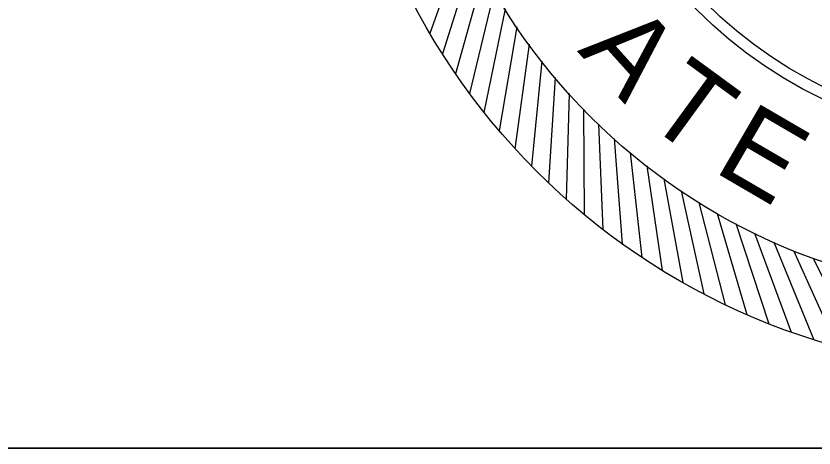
# Model space of a CAD drawing. Extents: x -0.08 to 1.46, y -0.19 to 1.05.
# Drawn here: x 0.64082 to 0.69028, y 0.0208 to 0.04754 of the extents above; entities that cross this region are included whole.
import ezdxf

# ---------------------------------------------------------------- set-up
doc = ezdxf.new("R2010")
doc.units = 0
for name, color, linetype in [('PNTELEV', 7, 'Continuous'), ('UTLE_E_UUPGAE-Cell', 7, 'Continuous'), ('UTLE_E_UUPP-Cell', 7, 'Continuous')]:
    doc.layers.add(name, color=color, linetype=linetype)

msp = doc.modelspace()

# ---------------------------------------------------------------- linework, layer by layer
at = {"layer": 'PNTELEV'}
for points in [[(0.66866735510738, 0.05261414555414141), (0.66866735510738, 0.05261414555414141), (0.666470069942309, 0.046459832487658864)], [(0.6692246488710176, 0.0514226414265197), (0.6672435430634753, 0.04519543026919784)], [(0.6698232500854264, 0.05025138771088533), (0.6680606657167208, 0.04395883955271657)], [(0.6704623519178167, 0.049101735148743955), (0.6704623519178167, 0.049101735148743955), (0.6689204486926331, 0.04275158858402187)], [(0.6711411433468596, 0.04797512127681193), (0.6698218098028434, 0.04157493780715875)], [(0.6718589046772255, 0.0468728988958162), (0.6707636713250412, 0.04043059736569338)], [(0.6726146461473236, 0.04579632625432426), (0.6717449529956114, 0.039319737475947705)], [(0.6734075576971306, 0.044746754299120235), (0.6734075576971306, 0.044746754299120235), (0.6727643949874176, 0.038243798078255016)], [(0.6742365579636825, 0.04372562317653114), (0.6738207361000313, 0.037204129158095685)], [(0.6751006579421295, 0.04273392305906228), (0.6749128067351114, 0.0362019007272285)], [(0.6759989583743348, 0.04177300235398229), (0.6760390766566524, 0.03523846229048187)], [(0.6769301083803906, 0.04084412171168742), (0.6769301083803906, 0.04084412171168742), (0.6771983757148519, 0.03431489514215408)], [(0.6778932071915399, 0.03994818197067199), (0.678389085163666, 0.03343236606569705)], [(0.6788869967666402, 0.03908644199569638), (0.6796099433213009, 0.03259186935420447)], [(0.6799102148745787, 0.038259892922000216), (0.6808594222176804, 0.03179457199712215)], [(0.6809616028562323, 0.03746961432619506), (0.6821358993974463, 0.031041285496787394)], [(0.6820399915252462, 0.03671650484843667), (0.6820399915252462, 0.03671650484843667), (0.683437937873198, 0.030333089156226452)], [(0.6831440285590421, 0.036001466288523035), (0.6847638237269651, 0.029670702944354387)], [(0.6842722753930823, 0.03532530843146264), (0.6861121202445756, 0.02905502769930778)], [(0.6854234711695444, 0.03468901987154898), (0.6874810261638892, 0.028486781125144335)], [(0.6865961786950362, 0.03409332181401669), (0.6865961786950362, 0.03409332181401669), (0.6888689223926794, 0.02796659598429619)], [(0.6877889541857972, 0.03353893367917953), (0.6902741870949994, 0.027495189638213482)], [(0.6890003597610727, 0.03302639738519603), (0.6890003597610727, 0.03302639738519603), (0.6916949311137929, 0.02707319526131573)], [(0.6902289543836844, 0.032556519558505366), (0.6931296244862806, 0.026700969645337407)]]:
    msp.add_lwpolyline(points, dxfattribs=at)
for radius in [0.04245684710173633, 0.03771027974837033, 0.028375224049835963, 0.02767505748908551]:
    msp.add_circle((0.7030744749992621, 0.06798333519990857), radius, dxfattribs=at)
at = {"layer": 'UTLE_E_UUPGAE-Cell'}
msp.add_lwpolyline([(0.020799999952316284, 0.8958999999761581), (1.3958999999364217, 0.8958999999761581), (1.3958999999364217, 0.020799999952316284), (0.020799999952316284, 0.020799999952316284)], close=True, dxfattribs=at)
at = {"layer": 'UTLE_E_UUPP-Cell'}
msp.add_lwpolyline([(0.020799999952316284, 0.020799999952316284), (1.3958999999364217, 0.020799999952316284), (1.3958999999364217, 0.8958999999761581), (0.020799999952316284, 0.8958999999761581)], close=True, dxfattribs=at)

# ---------------------------------------------------------------- texts
at = {"layer": 'PNTELEV'}
for s, height, rotation, p in [('A', 0.00503982, 312.01820555555554, (0.6755704749992619, 0.045373103225068386)), ('T', 0.005039522999999993, 323.8591444444445, (0.6796024749992624, 0.04109810322506845)), ('E', 0.005039819999999985, 329.77961388888895, (0.6839539749992625, 0.037972853225068395))]:
    msp.add_text(s, height=height, rotation=rotation, dxfattribs=at).set_placement(p)

doc.saveas('drawing.dxf')
